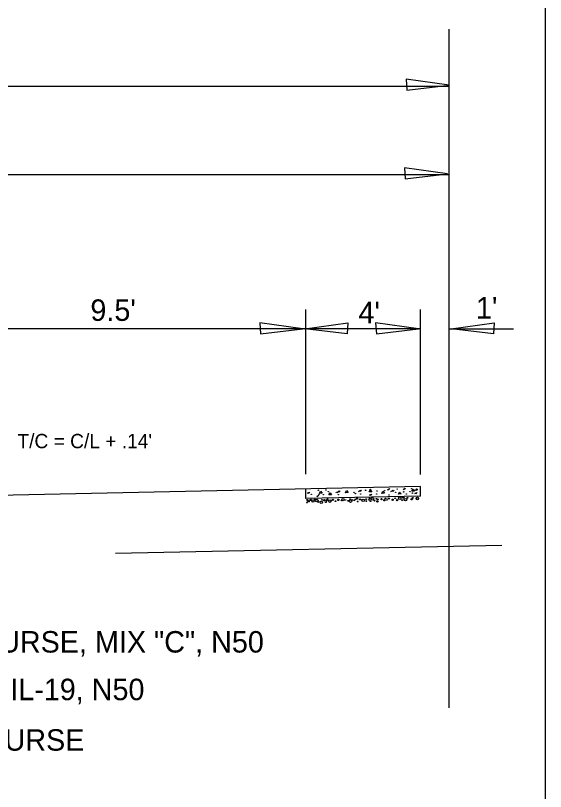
# Model space of a CAD drawing. Extents: x -204.74 to -200.32, y 189.09 to 194.82.
# Drawn here: x -201.429 to -200.316, y 191.956 to 193.587 of the extents above; entities that cross this region are included whole.
import ezdxf

# ---------------------------------------------------------------- set-up
doc = ezdxf.new("R2010")
doc.units = 0
doc.layers.add('Level 1', color=7, linetype='Continuous')
doc.layers.add('Level 2', color=7, linetype='Continuous')

msp = doc.modelspace()

# ---------------------------------------------------------------- linework, layer by layer
at = {"layer": 'Level 1'}
msp.add_lwpolyline([(-204.7432, 189.0918), (-200.3161, 189.0918), (-200.3161, 194.821), (-204.7432, 194.821)], close=True, dxfattribs=at)
at = {"layer": 'Level 2'}
for p, q in [((-200.5186, 192.132), (-200.5186, 193.5588)), ((-200.5185, 193.4409), (-200.6087, 193.4537)), ((-200.6087, 193.4537), (-200.607, 193.4304)), ((-204.4909, 193.439), (-200.5186, 193.439)), ((-200.607, 193.4304), (-200.5185, 193.4409)), ((-200.522, 193.2546), (-200.6123, 193.2675)), ((-200.6123, 193.2675), (-200.6106, 193.2441)), ((-204.4909, 193.253), (-200.5186, 193.253)), ((-200.6106, 193.2441), (-200.522, 193.2546)), ((-200.8196, 192.6235), (-200.8196, 192.9692)), ((-200.5788, 192.6224), (-200.5788, 192.9692)), ((-200.826, 192.9286), (-200.9162, 192.9415)), ((-200.9162, 192.9415), (-200.9145, 192.9182)), ((-200.8215, 192.9286), (-200.7312, 192.9415)), ((-200.7312, 192.9415), (-200.733, 192.9182)), ((-200.5829, 192.9286), (-200.6731, 192.9415)), ((-200.6731, 192.9415), (-200.6713, 192.9182)), ((-200.514, 192.9286), (-200.4237, 192.9415)), ((-200.4237, 192.9415), (-200.4255, 192.9182)), ((-200.5802, 192.9286), (-201.6242, 192.9286)), ((-200.9145, 192.9182), (-200.826, 192.9286)), ((-200.733, 192.9182), (-200.8215, 192.9286)), ((-200.6713, 192.9182), (-200.5829, 192.9286)), ((-200.5194, 192.9286), (-200.3835, 192.9286)), ((-200.4255, 192.9182), (-200.514, 192.9286)), ((-200.5788, 192.5973), (-201.6321, 192.5753)), ((-200.5788, 192.5772), (-200.5788, 192.5973)), ((-200.8196, 192.5722), (-200.8196, 192.5917)), ((-200.5788, 192.5772), (-200.8196, 192.5722)), ((-201.2195, 192.4573), (-200.4081, 192.4742))]:
    msp.add_line(p, q, dxfattribs=at)
for points in [[(-200.8158, 192.5834), (-200.8117, 192.5859), (-200.8131, 192.5829)], [(-200.7886, 192.5875), (-200.7855, 192.5833), (-200.7909, 192.5829)], [(-200.7687, 192.5843), (-200.7656, 192.5802), (-200.7709, 192.5798)], [(-200.7492, 192.5886), (-200.7478, 192.5865), (-200.7536, 192.5852)], [(-200.7338, 192.589), (-200.7307, 192.5849), (-200.736, 192.5844)], [(-200.7043, 192.5901), (-200.703, 192.588), (-200.7087, 192.5868)], [(-200.684, 192.5906), (-200.6808, 192.5864), (-200.6862, 192.586)], [(-200.6855, 192.5791), (-200.6815, 192.5816), (-200.6828, 192.5787)], [(-200.6574, 192.5875), (-200.6543, 192.5833), (-200.6596, 192.5829)], [(-200.648, 192.5907), (-200.644, 192.5932), (-200.6454, 192.5903)], [(-200.6361, 192.5901), (-200.6348, 192.588), (-200.6406, 192.5868)], [(-200.6225, 192.5859), (-200.6193, 192.5818), (-200.6247, 192.5814)], [(-200.6148, 192.5915), (-200.6108, 192.594), (-200.6121, 192.5911)], [(-200.5942, 192.5921), (-200.5911, 192.5879), (-200.5965, 192.5876)], [(-200.5902, 192.5826), (-200.5862, 192.5851), (-200.5875, 192.5822)], [(-200.589, 192.5896), (-200.5849, 192.5921), (-200.5862, 192.5891)], [(-200.7966, 192.5768), (-200.7926, 192.5793), (-200.794, 192.5764)]]:
    msp.add_lwpolyline(points, close=True, dxfattribs=at)
for centre, radius in [((-200.8077, 192.5812), 0.000448), ((-200.7932, 192.5897), 0.000448), ((-200.7919, 192.5804), 0.000448), ((-200.7828, 192.5804), 0.000448), ((-200.7774, 192.5901), 0.000448), ((-200.772, 192.5866), 0.000448), ((-200.7553, 192.585), 0.000448), ((-200.7512, 192.5804), 0.000448), ((-200.7345, 192.585), 0.000448), ((-200.7183, 192.5854), 0.000448), ((-200.7154, 192.5827), 0.000448), ((-200.7045, 192.5815), 0.000448), ((-200.6941, 192.5897), 0.000448), ((-200.6842, 192.5912), 0.000448), ((-200.6708, 192.5815), 0.000448), ((-200.67, 192.5881), 0.000448), ((-200.6538, 192.5889), 0.000448), ((-200.6446, 192.5796), 0.000448), ((-200.6371, 192.5889), 0.000448), ((-200.6309, 192.5854), 0.000448), ((-200.6276, 192.5924), 0.000448), ((-200.6138, 192.5862), 0.000448), ((-200.6084, 192.5815), 0.000448), ((-200.6009, 192.5866), 0.000448), ((-200.5972, 192.5928), 0.000448), ((-200.5955, 192.5835), 0.000448), ((-200.5868, 192.5924), 0.000448), ((-200.817, 192.5638), 0.000767), ((-200.8166, 192.5696), 0.000767), ((-200.8146, 192.5675), 0.00133), ((-200.8128, 192.5657), 0.000767), ((-200.8092, 192.5692), 0.0014), ((-200.8043, 192.5671), 0.00268), ((-200.8004, 192.57), 0.000767), ((-200.7962, 192.5679), 0.00268), ((-200.7933, 192.5649), 0.000767), ((-200.7871, 192.5641), 0.00268), ((-200.7854, 192.5696), 0.000767), ((-200.7806, 192.5684), 0.0014), ((-200.7775, 192.5645), 0.000767), ((-200.7761, 192.5679), 0.00134), ((-200.7738, 192.5707), 0.000767), ((-200.7692, 192.5668), 0.00268), ((-200.7627, 192.5692), 0.0014), ((-200.7572, 192.5665), 0.000767), ((-200.7511, 192.5692), 0.0014), ((-200.7448, 192.5679), 0.000305), ((-200.7414, 192.5699), 0.00268), ((-200.7355, 192.569), 0.000472), ((-200.7306, 192.5672), 0.000767), ((-200.7256, 192.5668), 0.00268), ((-200.7264, 192.5711), 0.000767), ((-200.7223, 192.5692), 0.000767), ((-200.7177, 192.5684), 0.000767), ((-200.7156, 192.5703), 0.000767), ((-200.712, 192.5723), 0.0014), ((-200.7106, 192.5661), 0.000767), ((-200.7057, 192.5704), 0.00109), ((-200.699, 192.5683), 0.00268), ((-200.6928, 192.5707), 0.000767), ((-200.6924, 192.5665), 0.000767), ((-200.6865, 192.5696), 0.000767), ((-200.6857, 192.5727), 0.000767), ((-200.6836, 192.5665), 0.000767), ((-200.6795, 192.5714), 0.00268), ((-200.6753, 192.5676), 0.000767), ((-200.6712, 192.5715), 0.000767), ((-200.6692, 192.5661), 0.0014), ((-200.6678, 192.5703), 0.000767), ((-200.6605, 192.5711), 0.0014), ((-200.6543, 192.5684), 0.0014), ((-200.6521, 192.5723), 0.000767), ((-200.6491, 192.5692), 0.000767), ((-200.6451, 192.5719), 0.0014), ((-200.6372, 192.5696), 0.0014), ((-200.6317, 192.5727), 0.000767), ((-200.6281, 192.5688), 0.0014), ((-200.6222, 192.573), 0.00268), ((-200.6172, 192.5688), 0.000767), ((-200.6144, 192.5742), 0.0014), ((-200.6101, 192.5699), 0.00268), ((-200.6059, 192.5738), 0.000767), ((-200.5969, 192.5707), 0.0014), ((-200.5947, 192.5738), 0.000767), ((-200.5852, 192.5722), 0.00268), ((-200.5864, 192.5711), 0.000767)]:
    msp.add_circle(centre, radius, dxfattribs=at)

# ---------------------------------------------------------------- texts
for s, height, p in [("9.5'", 0.04514, (-201.272, 192.9456)), ("1'", 0.04514, (-200.4621, 192.9506)), ("4'", 0.04514, (-200.7089, 192.9406)), ("T/C = C/L + .14'", 0.030093, (-201.4253, 192.6779)), ('1 1/2" BITUMINOUS CONC. SURFACE COURSE, MIX "C", N50', 0.045139, (-202.6389, 192.2484)), ('2 1/4" BITUMINOUS CONC. BINDER COURSE, IL-19, N50', 0.045139, (-202.7564, 192.1483)), ('6" BITUMINOUS AGGREGATE MIXTURE BASE COURSE', 0.045139, (-202.8757, 192.0421))]:
    msp.add_text(s, height=height, dxfattribs=at).set_placement(p)

doc.saveas('drawing.dxf')
